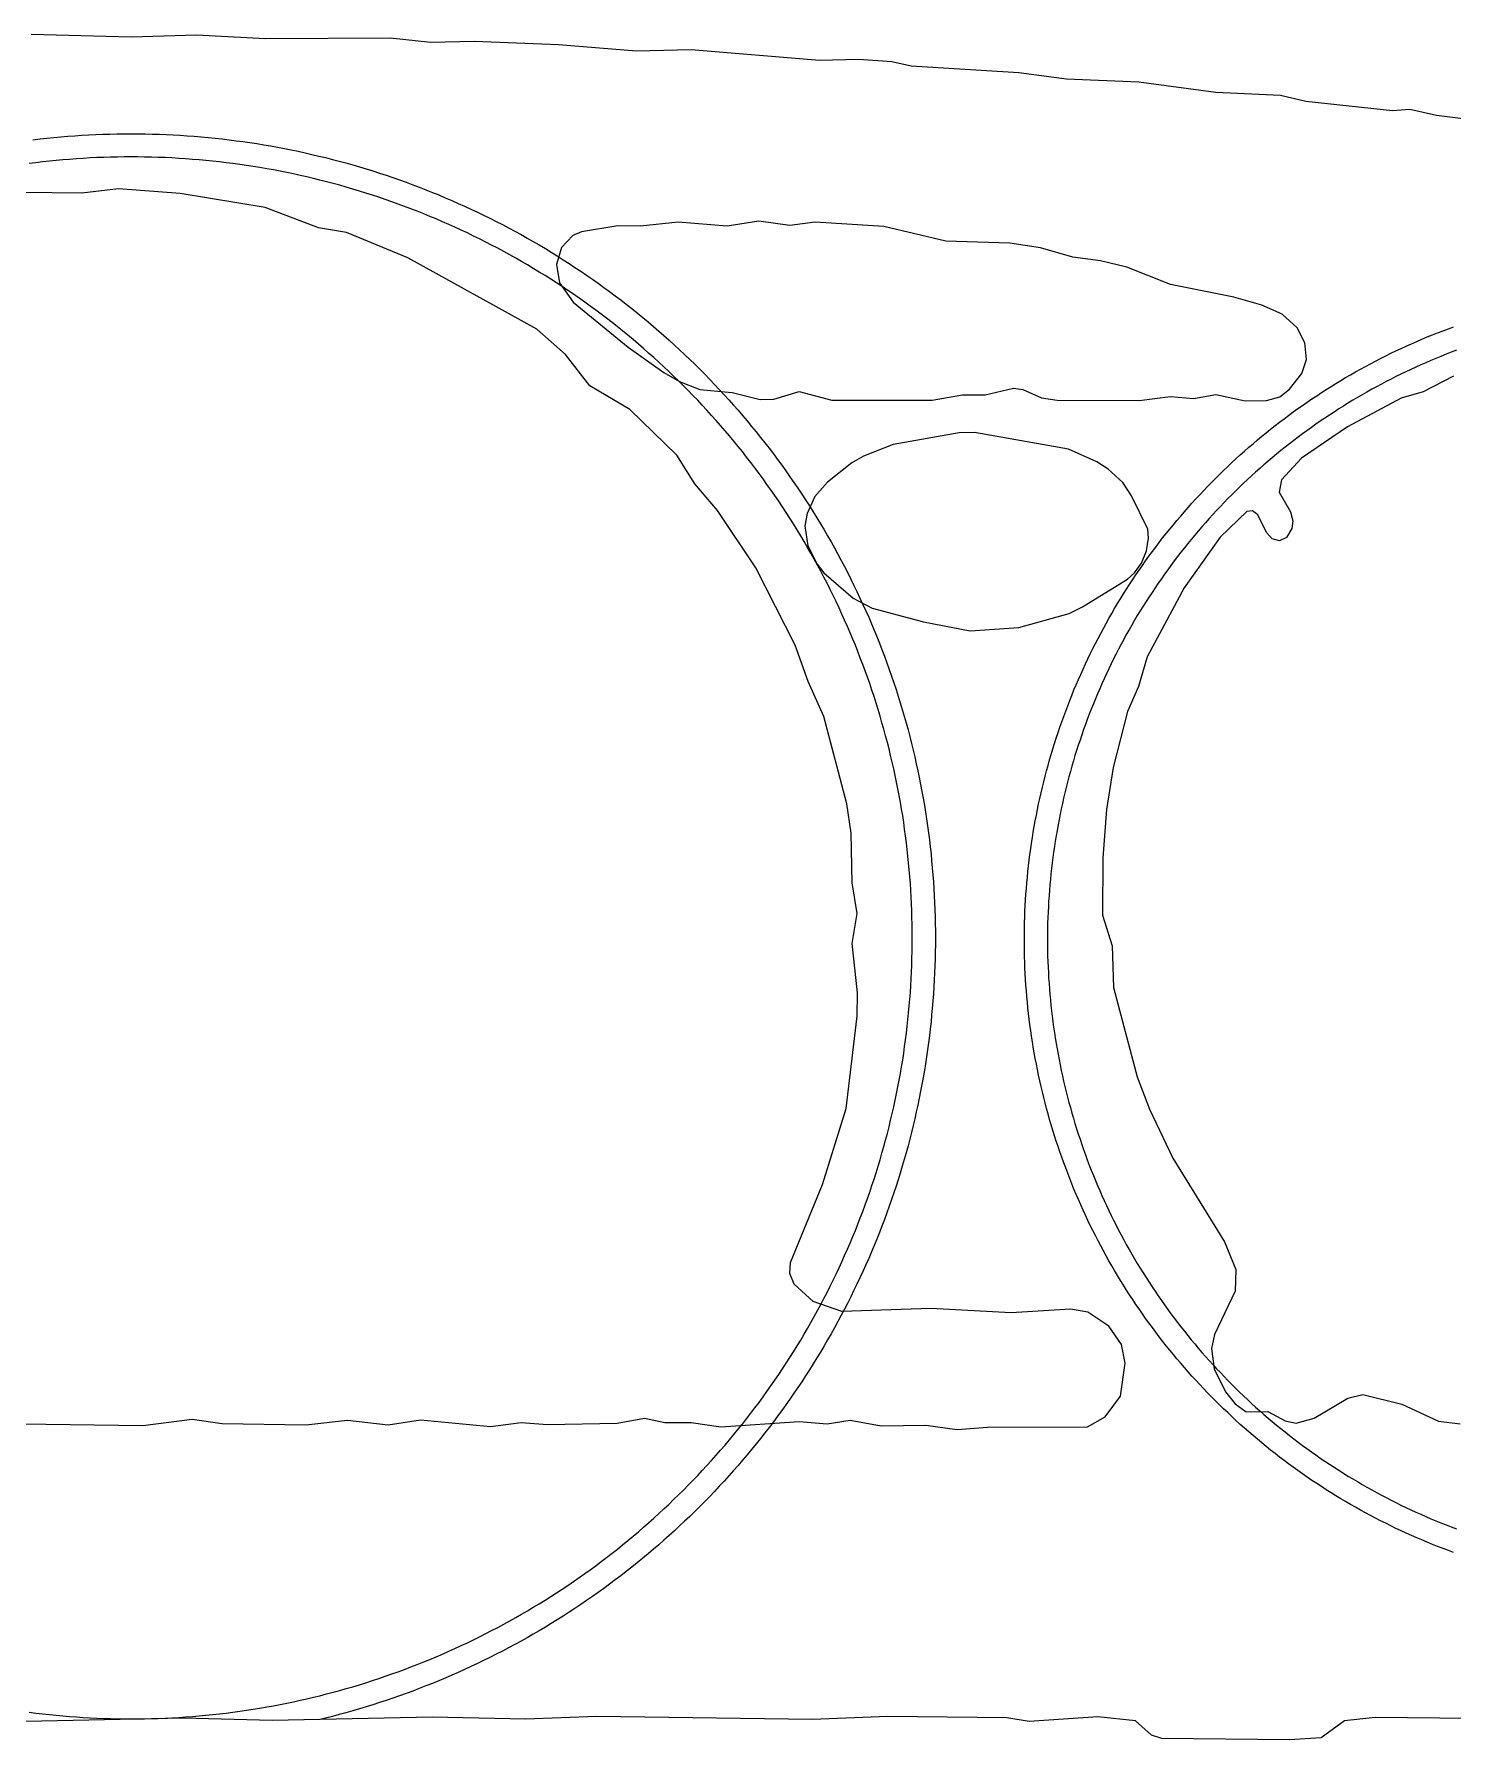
# Model space of a CAD drawing. Header units: metres. Extents: x -203 to 190, y -57 to 61.
# Drawn here: x -6.5 to 91.6, y -56.5 to 61.5 of the extents above; entities that cross this region are included whole.
import ezdxf

# ---------------------------------------------------------------- set-up
doc = ezdxf.new("R2010")
doc.units = ezdxf.units.M
doc.layers.add('PLATE', color=7, linetype='Continuous')
doc.layers.add('SCREEN_FRAMES', color=5, linetype='Continuous')

msp = doc.modelspace()

# ---------------------------------------------------------------- linework, layer by layer
at = {"layer": 'PLATE'}
for points in [[(-6.66, 61.49), (0.23, 61.3), (4.75, 61.44), (9.53, 61.19), (18.16, 61.23), (20.94, 60.94), (23.97, 61.01), (29.77, 60.77), (35.18, 60.34), (38.94, 60.43), (47.82, 59.7), (50.53, 59.76), (52.83, 59.59), (54.15, 59.3), (61.59, 58.84), (64.9, 58.39), (69.89, 58.19), (75.22, 57.47), (79.68, 57.28), (81.43, 56.85), (87.42, 56.2), (88.62, 56.29), (90.47, 55.89), (104.21, 54.15)], [(-7.34, -34.61), (1.05, -34.71), (4.46, -34.28), (6.52, -34.58), (12.32, -34.68), (15.19, -34.36), (18, -34.67), (20.23, -34.32), (25.08, -34.79), (27.2, -34.51), (29.02, -34.65), (33.83, -34.56), (35.73, -34.21), (37.14, -34.5), (38.95, -34.5), (41, -34.8), (46.42, -34.44), (48.35, -34.61), (49.93, -34.35), (52.09, -34.75), (55.17, -34.69), (57.33, -35), (59.44, -34.83), (66.35, -34.82), (67.57, -34.11), (68.62, -32.7), (68.94, -30.41), (68.7, -29.12), (67.81, -27.86), (66.37, -26.89), (65.18, -26.68), (61.06, -26.93), (55.51, -26.63), (49.36, -26.83), (47.39, -26.14), (46.07, -24.95), (45.77, -24.2), (45.81, -23.44), (48.02, -18.05), (49.67, -12.8), (50.42, -6.42), (50.44, -4.8), (50.09, -1.38), (50.42, 0.68), (50.07, 2.81), (50.01, 6.24), (49.7, 8.26), (48.11, 14.3), (47.04, 16.72), (46.15, 19.25), (43.41, 24.59), (40.77, 28.54), (39.2, 30.4), (37.96, 32.38), (34.71, 35.53), (31.95, 37.18), (30.27, 39.33), (28.28, 41.09), (19.37, 46.03), (15.12, 47.77), (13.2, 48.1), (9.51, 49.5), (3.62, 50.48), (-0.64, 50.79), (-3.16, 50.5), (-7.29, 50.55)], [(91.65, 37.84), (89.55, 36.75), (88.02, 36.31), (84.31, 34.34), (81.14, 32.16), (79.76, 30.67), (79.6, 29.82), (80.37, 28.46), (80.53, 27.83), (80.46, 27.3), (80.09, 26.69), (79.61, 26.45), (79.1, 26.6), (78.72, 27.03), (78.13, 28.26), (77.76, 28.52), (77.35, 28.48), (75.51, 26.7), (73.02, 23.21), (70.47, 18.43), (69.88, 16.38), (69.11, 14.65), (68.12, 10.77), (67.66, 7.87), (67.41, 4.54), (67.39, 0.57), (68.06, -1.55), (68.14, -4.44), (69.79, -10.61), (70.63, -12.84), (72.25, -16.23), (75.81, -22.02), (76.6, -23.93), (76.55, -25.44), (75.13, -28.42), (74.91, -29.4), (75.11, -30.8), (75.88, -32.4), (76.55, -33.23), (77.31, -33.77), (78.8, -33.75), (80.01, -34.39), (80.77, -34.56), (82.01, -34.21), (84.34, -32.82), (85.38, -32.58), (88.08, -33.24), (90.61, -34.42), (92.11, -34.61)], [(101.87, -55.08), (86.24, -54.9), (84.1, -55.14), (82.5, -56.31), (80.31, -56.46), (71.48, -56.37), (70.77, -56.12), (69.67, -55.15), (67.07, -54.86), (62.31, -55.19), (60.78, -54.92), (52.55, -54.84), (47.33, -55.04), (32.42, -54.83), (27.5, -55.02), (21.04, -54.88), (9.99, -55.12), (3.83, -54.96), (-7.04, -55.19)]]:
    msp.add_lwpolyline(points, dxfattribs=at)
for points in [[(31.37, 47.81), (30.76, 47.56), (29.99, 46.74), (29.64, 45.57), (29.84, 44.3), (30.8, 42.96), (34.6, 39.84), (37.05, 38.1), (38.15, 37.46), (39.56, 36.91), (41.79, 36.7), (43.72, 36.23), (44.67, 36.26), (46.42, 36.78), (48.68, 36.17), (55.62, 36.18), (57.7, 36.56), (59.27, 36.56), (61.23, 37.02), (61.87, 36.91), (63.17, 36.35), (64.24, 36.18), (69.91, 36.15), (72.09, 36.43), (73.67, 36.3), (75.22, 36.57), (77.25, 36.13), (78.71, 36.15), (79.64, 36.4), (80.32, 36.95), (81.16, 38.03), (81.49, 38.99), (81.36, 40.15), (80.83, 41.19), (79.8, 42.12), (78.39, 42.76), (76.46, 43.31), (72.09, 44.18), (69.06, 45.38), (67.25, 45.82), (65.34, 46.06), (63.09, 46.71), (60.97, 47.03), (56.55, 47.17), (52.27, 48.19), (47.52, 48.48), (45.76, 48.26), (43.63, 48.56), (41.45, 48.2), (38.06, 48.49), (35.45, 48.2), (33.87, 48.23), (31.37, 47.81)], [(70.07, 24.91), (70.42, 25.77), (70.57, 26.63), (70.52, 27.26), (69.39, 29.56), (68.79, 30.49), (67.77, 31.41), (66.99, 31.91), (65.03, 32.8), (58.53, 33.95), (57.48, 33.91), (52.91, 33.12), (50.87, 32.3), (50.06, 31.85), (48.37, 30.51), (47.5, 29.52), (46.96, 28.34), (46.81, 27.48), (47.02, 26.1), (47.65, 24.85), (48.12, 24.23), (50.15, 22.49), (51.47, 21.79), (55.02, 20.85), (58.23, 20.22), (61.59, 20.45), (65.09, 21.43), (66, 21.89), (69.11, 23.81), (69.6, 24.25), (70.07, 24.91)]]:
    msp.add_lwpolyline(points, close=True, dxfattribs=at)
at = {"layer": 'SCREEN_FRAMES'}
for points in [[(-6.55, 54.19), (-6.06, 54.24), (-5.58, 54.3), (-5.1, 54.34), (-4.62, 54.39), (-4.13, 54.43), (-3.65, 54.46), (-3.16, 54.5), (-2.68, 54.52), (-2.2, 54.55), (-1.71, 54.57), (-1.23, 54.58), (-0.74, 54.59), (-0.26, 54.6), (0.23, 54.6), (0.72, 54.6), (1.2, 54.59), (1.69, 54.58), (2.17, 54.57), (2.66, 54.55), (3.14, 54.52), (3.62, 54.5), (4.11, 54.46), (4.59, 54.43), (5.08, 54.39), (5.56, 54.34), (6.04, 54.3), (6.52, 54.24), (7.01, 54.19), (7.49, 54.12), (7.97, 54.06), (8.45, 53.99), (8.93, 53.92), (9.41, 53.84), (9.88, 53.76), (10.36, 53.67), (10.84, 53.58), (11.31, 53.48), (11.79, 53.39), (12.26, 53.28), (12.74, 53.17), (13.21, 53.06), (13.68, 52.95), (14.15, 52.83), (14.62, 52.71), (15.09, 52.58), (15.56, 52.45), (16.02, 52.31), (16.49, 52.17), (16.95, 52.03), (17.41, 51.88), (17.87, 51.73), (18.33, 51.57), (18.79, 51.41), (19.25, 51.25), (19.7, 51.08), (20.16, 50.91), (20.61, 50.73), (21.06, 50.55), (21.51, 50.37), (21.95, 50.18), (22.4, 49.99), (22.84, 49.79), (23.29, 49.59), (23.73, 49.39), (24.17, 49.18), (24.6, 48.97), (25.04, 48.76), (25.47, 48.54), (25.9, 48.32), (26.33, 48.09), (26.76, 47.86), (27.19, 47.63), (27.61, 47.39), (28.03, 47.15), (28.45, 46.91), (28.87, 46.66), (29.28, 46.41), (29.69, 46.15), (30.1, 45.89), (30.51, 45.63), (30.92, 45.36), (31.32, 45.09), (31.72, 44.82), (32.12, 44.54), (32.52, 44.26), (32.91, 43.98), (33.3, 43.69), (33.69, 43.4), (34.08, 43.11), (34.46, 42.81), (34.84, 42.51), (35.22, 42.21), (35.6, 41.9), (35.97, 41.59), (36.34, 41.28), (36.71, 40.96), (37.07, 40.64), (37.43, 40.32), (37.79, 39.99), (38.15, 39.66), (38.5, 39.33), (38.85, 39), (39.2, 38.66), (39.55, 38.32), (39.89, 37.97), (40.23, 37.62), (40.56, 37.27), (40.89, 36.92), (41.22, 36.56), (41.55, 36.2), (41.87, 35.84), (42.19, 35.48), (42.51, 35.11), (42.82, 34.74), (43.13, 34.37), (43.44, 33.99), (43.74, 33.61), (44.04, 33.23), (44.34, 32.85), (44.63, 32.46), (44.92, 32.07), (45.21, 31.68), (45.49, 31.29), (45.77, 30.89), (46.05, 30.49), (46.32, 30.09), (46.59, 29.69), (46.86, 29.28), (47.12, 28.87), (47.38, 28.46), (47.64, 28.05), (47.89, 27.64), (48.14, 27.22), (48.38, 26.8), (48.62, 26.38), (48.86, 25.96), (49.09, 25.53), (49.32, 25.1), (49.55, 24.67), (49.77, 24.24), (49.99, 23.81), (50.2, 23.37), (50.41, 22.94), (50.62, 22.5), (50.82, 22.06), (51.02, 21.61), (51.22, 21.17), (51.41, 20.72), (51.6, 20.28), (51.78, 19.83), (51.96, 19.38), (52.14, 18.93), (52.31, 18.47), (52.48, 18.02), (52.64, 17.56), (52.8, 17.1), (52.96, 16.64), (53.11, 16.18), (53.26, 15.72), (53.4, 15.26), (53.54, 14.79), (53.68, 14.33), (53.81, 13.86), (53.94, 13.39), (54.06, 12.92), (54.18, 12.45), (54.29, 11.98), (54.4, 11.51), (54.51, 11.03), (54.62, 10.56), (54.71, 10.08), (54.81, 9.61), (54.9, 9.13), (54.99, 8.65), (55.07, 8.18), (55.15, 7.7), (55.22, 7.22), (55.29, 6.74), (55.35, 6.26), (55.42, 5.78), (55.47, 5.29), (55.53, 4.81), (55.57, 4.33), (55.62, 3.85), (55.66, 3.36), (55.69, 2.88), (55.73, 2.39), (55.75, 1.91), (55.78, 1.43), (55.8, 0.94), (55.81, 0.46), (55.82, -0.03), (55.83, -0.51), (55.83, -1), (55.83, -1.49), (55.82, -1.97), (55.82, -1.97), (55.81, -2.46), (55.8, -2.94), (55.78, -3.43), (55.75, -3.91), (55.73, -4.39), (55.69, -4.88), (55.66, -5.36), (55.62, -5.85), (55.57, -6.33), (55.53, -6.81), (55.47, -7.29), (55.42, -7.78), (55.35, -8.26), (55.29, -8.74), (55.22, -9.22), (55.15, -9.7), (55.07, -10.18), (54.99, -10.65), (54.9, -11.13), (54.81, -11.61), (54.71, -12.08), (54.62, -12.56), (54.51, -13.03), (54.4, -13.51), (54.29, -13.98), (54.18, -14.45), (54.06, -14.92), (53.94, -15.39), (53.81, -15.86), (53.68, -16.33), (53.54, -16.79), (53.4, -17.26), (53.26, -17.72), (53.11, -18.18), (52.96, -18.64), (52.8, -19.1), (52.64, -19.56), (52.48, -20.02), (52.31, -20.47), (52.14, -20.93), (51.96, -21.38), (51.78, -21.83), (51.6, -22.28), (51.41, -22.72), (51.22, -23.17), (51.02, -23.61), (50.82, -24.06), (50.62, -24.5), (50.41, -24.94), (50.2, -25.37), (49.99, -25.81), (49.77, -26.24), (49.55, -26.67), (49.32, -27.1), (49.09, -27.53), (48.86, -27.96), (48.62, -28.38), (48.38, -28.8), (48.14, -29.22), (47.89, -29.64), (47.64, -30.05), (47.38, -30.46), (47.12, -30.87), (46.86, -31.28), (46.59, -31.69), (46.32, -32.09), (46.05, -32.49), (45.77, -32.89), (45.49, -33.29), (45.21, -33.68), (44.92, -34.07), (44.63, -34.46), (44.34, -34.85), (44.04, -35.23), (43.74, -35.61), (43.44, -35.99), (43.13, -36.37), (42.82, -36.74), (42.51, -37.11), (42.19, -37.48), (41.87, -37.84), (41.55, -38.2), (41.22, -38.56), (40.89, -38.92), (40.56, -39.27), (40.23, -39.62), (39.89, -39.97), (39.55, -40.32), (39.2, -40.66), (38.85, -41), (38.5, -41.33), (38.15, -41.66), (37.79, -41.99), (37.43, -42.32), (37.07, -42.64), (36.71, -42.96), (36.34, -43.28), (35.97, -43.59), (35.6, -43.9), (35.22, -44.21), (34.84, -44.51), (34.46, -44.81), (34.08, -45.11), (33.69, -45.4), (33.3, -45.69), (32.91, -45.98), (32.52, -46.26), (32.12, -46.54), (31.72, -46.82), (31.32, -47.09), (30.92, -47.36), (30.51, -47.63), (30.1, -47.89), (29.69, -48.15), (29.28, -48.41), (28.87, -48.66), (28.45, -48.91), (28.03, -49.15), (27.61, -49.39), (27.19, -49.63), (26.76, -49.86), (26.33, -50.09), (25.9, -50.32), (25.47, -50.54), (25.04, -50.76), (24.6, -50.97), (24.17, -51.18), (23.73, -51.39), (23.29, -51.59), (22.84, -51.79), (22.4, -51.99), (21.95, -52.18), (21.51, -52.37), (21.06, -52.55), (20.61, -52.73), (20.16, -52.91), (19.7, -53.08), (19.25, -53.25), (18.79, -53.41), (18.33, -53.57), (17.87, -53.73), (17.41, -53.88), (16.95, -54.03), (16.49, -54.17), (16.02, -54.31), (15.56, -54.45), (15.09, -54.58), (14.62, -54.71), (14.15, -54.83), (13.68, -54.95), (13.28, -55.05), (9.99, -55.12), (3.83, -54.96), (-7.04, -55.19)], [(-6.82, -54.54), (-6.35, -54.6), (-5.88, -54.65), (-5.41, -54.7), (-4.95, -54.75), (-4.48, -54.79), (-4.01, -54.83), (-3.54, -54.87), (-3.07, -54.9), (-2.6, -54.93), (-2.13, -54.95), (-1.65, -54.97), (-1.18, -54.98), (-0.71, -54.99), (-0.24, -55), (0.23, -55), (0.7, -55), (1.17, -54.99), (1.64, -54.98), (2.11, -54.97), (2.59, -54.95), (3.06, -54.93), (3.53, -54.9), (4, -54.87), (4.47, -54.83), (4.94, -54.79), (5.41, -54.75), (5.87, -54.7), (6.34, -54.65), (6.81, -54.6), (7.28, -54.54), (7.75, -54.47), (8.21, -54.41), (8.68, -54.34), (9.14, -54.26), (9.61, -54.18), (10.07, -54.1), (10.53, -54.01), (11, -53.92), (11.46, -53.82), (11.92, -53.72), (12.38, -53.62), (12.84, -53.51), (13.29, -53.4), (13.75, -53.28), (14.21, -53.16), (14.66, -53.04), (15.11, -52.91), (15.57, -52.78), (16.02, -52.64), (16.47, -52.5), (16.92, -52.36), (17.36, -52.21), (17.81, -52.06), (18.26, -51.9), (18.7, -51.74), (19.14, -51.58), (19.58, -51.41), (20.02, -51.24), (20.46, -51.07), (20.89, -50.89), (21.33, -50.71), (21.76, -50.52), (22.19, -50.33), (22.62, -50.14), (23.05, -49.94), (23.48, -49.74), (23.9, -49.53), (24.32, -49.33), (24.75, -49.11), (25.16, -48.9), (25.58, -48.68), (26, -48.46), (26.41, -48.23), (26.82, -48), (27.23, -47.77), (27.64, -47.53), (28.04, -47.29), (28.44, -47.04), (28.85, -46.79), (29.24, -46.54), (29.64, -46.29), (30.03, -46.03), (30.43, -45.77), (30.82, -45.5), (31.2, -45.23), (31.59, -44.96), (31.97, -44.69), (32.35, -44.41), (32.73, -44.13), (33.1, -43.84), (33.48, -43.55), (33.85, -43.26), (34.21, -42.97), (34.58, -42.67), (34.94, -42.37), (35.3, -42.06), (35.66, -41.75), (36.01, -41.44), (36.36, -41.13), (36.71, -40.81), (37.06, -40.49), (37.4, -40.17), (37.74, -39.84), (38.08, -39.52), (38.41, -39.18), (38.75, -38.85), (39.07, -38.51), (39.4, -38.17), (39.72, -37.83), (40.04, -37.48), (40.36, -37.13), (40.67, -36.78), (40.98, -36.43), (41.29, -36.07), (41.6, -35.71), (41.9, -35.35), (42.2, -34.98), (42.49, -34.62), (42.78, -34.25), (43.07, -33.87), (43.36, -33.5), (43.64, -33.12), (43.92, -32.74), (44.19, -32.36), (44.46, -31.97), (44.73, -31.59), (45, -31.2), (45.26, -30.8), (45.52, -30.41), (45.77, -30.01), (46.02, -29.62), (46.27, -29.21), (46.52, -28.81), (46.76, -28.41), (47, -28), (47.23, -27.59), (47.46, -27.18), (47.69, -26.77), (47.91, -26.35), (48.13, -25.93), (48.34, -25.52), (48.56, -25.09), (48.76, -24.67), (48.97, -24.25), (49.17, -23.82), (49.37, -23.39), (49.56, -22.96), (49.75, -22.53), (49.94, -22.1), (50.12, -21.66), (50.3, -21.23), (50.47, -20.79), (50.64, -20.35), (50.81, -19.91), (50.97, -19.47), (51.13, -19.03), (51.29, -18.58), (51.44, -18.13), (51.59, -17.69), (51.73, -17.24), (51.87, -16.79), (52.01, -16.34), (52.14, -15.88), (52.27, -15.43), (52.39, -14.98), (52.51, -14.52), (52.63, -14.06), (52.74, -13.61), (52.85, -13.15), (52.95, -12.69), (53.05, -12.23), (53.15, -11.77), (53.24, -11.3), (53.33, -10.84), (53.41, -10.38), (53.49, -9.91), (53.57, -9.45), (53.64, -8.98), (53.7, -8.52), (53.77, -8.05), (53.83, -7.58), (53.88, -7.11), (53.93, -6.64), (53.98, -6.18), (54.02, -5.71), (54.06, -5.24), (54.1, -4.77), (54.13, -4.3), (54.16, -3.83), (54.18, -3.36), (54.2, -2.88), (54.21, -2.41), (54.22, -1.94), (54.23, -1.47), (54.23, -1), (54.23, -0.53), (54.22, -0.06), (54.22, -0.06), (54.21, 0.41), (54.2, 0.88), (54.18, 1.36), (54.16, 1.83), (54.13, 2.3), (54.1, 2.77), (54.06, 3.24), (54.02, 3.71), (53.98, 4.18), (53.93, 4.64), (53.88, 5.11), (53.83, 5.58), (53.77, 6.05), (53.7, 6.52), (53.64, 6.98), (53.57, 7.45), (53.49, 7.91), (53.41, 8.38), (53.33, 8.84), (53.24, 9.3), (53.15, 9.77), (53.05, 10.23), (52.95, 10.69), (52.85, 11.15), (52.74, 11.61), (52.63, 12.06), (52.51, 12.52), (52.39, 12.98), (52.27, 13.43), (52.14, 13.88), (52.01, 14.34), (51.87, 14.79), (51.73, 15.24), (51.59, 15.69), (51.44, 16.13), (51.29, 16.58), (51.13, 17.03), (50.97, 17.47), (50.81, 17.91), (50.64, 18.35), (50.47, 18.79), (50.3, 19.23), (50.12, 19.66), (49.94, 20.1), (49.75, 20.53), (49.56, 20.96), (49.37, 21.39), (49.17, 21.82), (48.97, 22.25), (48.76, 22.67), (48.56, 23.09), (48.34, 23.52), (48.13, 23.93), (47.91, 24.35), (47.69, 24.77), (47.46, 25.18), (47.23, 25.59), (47, 26), (46.76, 26.41), (46.52, 26.81), (46.27, 27.21), (46.02, 27.62), (45.77, 28.01), (45.52, 28.41), (45.26, 28.8), (45, 29.2), (44.73, 29.59), (44.46, 29.97), (44.19, 30.36), (43.92, 30.74), (43.64, 31.12), (43.36, 31.5), (43.07, 31.87), (42.78, 32.25), (42.49, 32.62), (42.2, 32.98), (41.9, 33.35), (41.6, 33.71), (41.29, 34.07), (40.98, 34.43), (40.67, 34.78), (40.36, 35.13), (40.04, 35.48), (39.72, 35.83), (39.4, 36.17), (39.07, 36.51), (38.75, 36.85), (38.41, 37.18), (38.08, 37.52), (37.74, 37.84), (37.4, 38.17), (37.06, 38.49), (36.71, 38.81), (36.36, 39.13), (36.01, 39.44), (35.66, 39.75), (35.3, 40.06), (34.94, 40.37), (34.58, 40.67), (34.21, 40.97), (33.85, 41.26), (33.48, 41.55), (33.1, 41.84), (32.73, 42.13), (32.35, 42.41), (31.97, 42.69), (31.59, 42.96), (31.2, 43.23), (30.82, 43.5), (30.43, 43.77), (30.03, 44.03), (29.64, 44.29), (29.24, 44.54), (28.85, 44.79), (28.44, 45.04), (28.04, 45.29), (27.64, 45.53), (27.23, 45.77), (26.82, 46), (26.41, 46.23), (26, 46.46), (25.58, 46.68), (25.16, 46.9), (24.75, 47.11), (24.32, 47.33), (23.9, 47.53), (23.48, 47.74), (23.05, 47.94), (22.62, 48.14), (22.19, 48.33), (21.76, 48.52), (21.33, 48.71), (20.89, 48.89), (20.46, 49.07), (20.02, 49.24), (19.58, 49.41), (19.14, 49.58), (18.7, 49.74), (18.26, 49.9), (17.81, 50.06), (17.36, 50.21), (16.92, 50.36), (16.47, 50.5), (16.02, 50.64), (15.57, 50.78), (15.11, 50.91), (14.66, 51.04), (14.21, 51.16), (13.75, 51.28), (13.29, 51.4), (12.84, 51.51), (12.38, 51.62), (11.92, 51.72), (11.46, 51.82), (11, 51.92), (10.53, 52.01), (10.07, 52.1), (9.61, 52.18), (9.14, 52.26), (8.68, 52.34), (8.21, 52.41), (7.75, 52.47), (7.28, 52.54), (6.81, 52.6), (6.34, 52.65), (5.87, 52.7), (5.41, 52.75), (4.94, 52.79), (4.47, 52.83), (4, 52.87), (3.53, 52.9), (3.06, 52.93), (2.59, 52.95), (2.11, 52.97), (1.64, 52.98), (1.17, 52.99), (0.7, 53), (0.23, 53), (-0.24, 53), (-0.71, 52.99), (-1.18, 52.98), (-1.65, 52.97), (-2.13, 52.95), (-2.6, 52.93), (-3.07, 52.9), (-3.54, 52.87), (-4.01, 52.83), (-4.48, 52.79), (-4.95, 52.75), (-5.41, 52.7), (-5.88, 52.65), (-6.35, 52.6), (-6.82, 52.54)], [(91.65, -43.5), (91.29, -43.36), (90.92, -43.22), (90.55, -43.08), (90.19, -42.94), (89.82, -42.79), (89.46, -42.63), (89.1, -42.48), (88.74, -42.32), (88.38, -42.16), (88.02, -41.99), (87.66, -41.83), (87.31, -41.66), (86.96, -41.48), (86.61, -41.3), (86.26, -41.12), (85.91, -40.94), (85.56, -40.75), (85.22, -40.57), (84.87, -40.37), (84.53, -40.18), (84.19, -39.98), (83.85, -39.78), (83.52, -39.57), (83.18, -39.37), (82.85, -39.16), (82.52, -38.94), (82.19, -38.73), (81.86, -38.51), (81.54, -38.29), (81.21, -38.06), (80.89, -37.84), (80.57, -37.61), (80.25, -37.37), (79.94, -37.14), (79.62, -36.9), (79.31, -36.66), (79, -36.42), (78.7, -36.17), (78.39, -35.92), (78.09, -35.67), (77.79, -35.41), (77.49, -35.16), (77.2, -34.9), (76.9, -34.64), (76.61, -34.37), (76.32, -34.1), (76.04, -33.83), (75.75, -33.56), (75.47, -33.29), (75.19, -33.01), (74.91, -32.73), (74.64, -32.45), (74.37, -32.16), (74.1, -31.88), (73.83, -31.59), (73.56, -31.3), (73.3, -31), (73.04, -30.71), (72.79, -30.41), (72.53, -30.11), (72.28, -29.81), (72.03, -29.5), (71.78, -29.2), (71.54, -28.89), (71.3, -28.58), (71.06, -28.26), (70.83, -27.95), (70.59, -27.63), (70.36, -27.31), (70.14, -26.99), (69.91, -26.66), (69.69, -26.34), (69.47, -26.01), (69.26, -25.68), (69.04, -25.35), (68.83, -25.02), (68.63, -24.68), (68.42, -24.35), (68.22, -24.01), (68.02, -23.67), (67.83, -23.33), (67.63, -22.98), (67.45, -22.64), (67.26, -22.29), (67.08, -21.94), (66.9, -21.59), (66.72, -21.24), (66.54, -20.89), (66.37, -20.54), (66.21, -20.18), (66.04, -19.82), (65.88, -19.46), (65.72, -19.1), (65.57, -18.74), (65.41, -18.38), (65.26, -18.01), (65.12, -17.65), (64.98, -17.28), (64.84, -16.91), (64.7, -16.55), (64.57, -16.17), (64.44, -15.8), (64.31, -15.43), (64.19, -15.06), (64.07, -14.68), (63.95, -14.31), (63.84, -13.93), (63.73, -13.55), (63.62, -13.17), (63.52, -12.79), (63.42, -12.41), (63.32, -12.03), (63.23, -11.65), (63.14, -11.27), (63.05, -10.88), (62.97, -10.5), (62.89, -10.11), (62.81, -9.73), (62.74, -9.34), (62.67, -8.95), (62.6, -8.56), (62.54, -8.18), (62.48, -7.79), (62.42, -7.4), (62.37, -7.01), (62.32, -6.62), (62.27, -6.23), (62.23, -5.83), (62.19, -5.44), (62.15, -5.05), (62.12, -4.66), (62.09, -4.27), (62.06, -3.87), (62.04, -3.48), (62.02, -3.09), (62.01, -2.69), (62, -2.3), (61.99, -1.91), (61.98, -1.51), (61.98, -1.12), (61.98, -0.73), (61.99, -0.33), (62, 0.06), (62.01, 0.45), (62.02, 0.85), (62.04, 1.24), (62.06, 1.63), (62.09, 2.03), (62.12, 2.42), (62.15, 2.81), (62.19, 3.2), (62.23, 3.59), (62.27, 3.99), (62.32, 4.38), (62.37, 4.77), (62.42, 5.16), (62.48, 5.55), (62.54, 5.94), (62.6, 6.32), (62.67, 6.71), (62.74, 7.1), (62.81, 7.49), (62.89, 7.87), (62.97, 8.26), (63.05, 8.64), (63.14, 9.03), (63.23, 9.41), (63.32, 9.79), (63.42, 10.17), (63.52, 10.55), (63.62, 10.93), (63.73, 11.31), (63.84, 11.69), (63.95, 12.07), (64.07, 12.44), (64.19, 12.82), (64.31, 13.19), (64.44, 13.56), (64.57, 13.93), (64.7, 14.31), (64.84, 14.67), (64.98, 15.04), (65.12, 15.41), (65.26, 15.77), (65.41, 16.14), (65.57, 16.5), (65.72, 16.86), (65.88, 17.22), (66.04, 17.58), (66.21, 17.94), (66.37, 18.3), (66.54, 18.65), (66.72, 19), (66.9, 19.35), (67.08, 19.7), (67.26, 20.05), (67.45, 20.4), (67.63, 20.74), (67.83, 21.09), (68.02, 21.43), (68.22, 21.77), (68.42, 22.11), (68.63, 22.44), (68.83, 22.78), (69.04, 23.11), (69.26, 23.44), (69.47, 23.77), (69.69, 24.1), (69.91, 24.42), (70.14, 24.75), (70.36, 25.07), (70.59, 25.39), (70.83, 25.71), (71.06, 26.02), (71.3, 26.34), (71.54, 26.65), (71.78, 26.96), (72.03, 27.26), (72.28, 27.57), (72.53, 27.87), (72.79, 28.17), (73.04, 28.47), (73.3, 28.76), (73.56, 29.06), (73.83, 29.35), (74.1, 29.64), (74.37, 29.92), (74.64, 30.21), (74.91, 30.49), (75.19, 30.77), (75.47, 31.05), (75.75, 31.32), (76.04, 31.59), (76.32, 31.86), (76.61, 32.13), (76.9, 32.4), (77.2, 32.66), (77.49, 32.92), (77.79, 33.17), (78.09, 33.43), (78.39, 33.68), (78.7, 33.93), (79, 34.18), (79.31, 34.42), (79.62, 34.66), (79.94, 34.9), (80.25, 35.13), (80.57, 35.37), (80.89, 35.6), (81.21, 35.82), (81.54, 36.05), (81.86, 36.27), (82.19, 36.49), (82.52, 36.7), (82.85, 36.92), (83.18, 37.13), (83.52, 37.33), (83.85, 37.54), (84.19, 37.74), (84.53, 37.94), (84.87, 38.13), (85.22, 38.33), (85.56, 38.51), (85.91, 38.7), (86.26, 38.88), (86.61, 39.06), (86.96, 39.24), (87.31, 39.42), (87.66, 39.59), (88.02, 39.75), (88.38, 39.92), (88.74, 40.08), (89.1, 40.24), (89.46, 40.39), (89.82, 40.55), (90.19, 40.7), (90.55, 40.84), (90.92, 40.98), (91.29, 41.12), (91.65, 41.26)], [(91.85, 39.63), (91.49, 39.49), (91.14, 39.35), (90.78, 39.21), (90.43, 39.07), (90.08, 38.92), (89.73, 38.77), (89.39, 38.62), (89.04, 38.46), (88.7, 38.3), (88.35, 38.14), (88.01, 37.98), (87.67, 37.81), (87.33, 37.64), (86.99, 37.46), (86.66, 37.29), (86.32, 37.11), (85.99, 36.93), (85.66, 36.74), (85.33, 36.55), (85, 36.36), (84.68, 36.17), (84.35, 35.97), (84.03, 35.77), (83.71, 35.57), (83.39, 35.36), (83.07, 35.15), (82.76, 34.94), (82.44, 34.73), (82.13, 34.51), (81.82, 34.29), (81.51, 34.07), (81.21, 33.85), (80.9, 33.62), (80.6, 33.39), (80.3, 33.16), (80, 32.92), (79.7, 32.69), (79.41, 32.45), (79.12, 32.2), (78.83, 31.96), (78.54, 31.71), (78.26, 31.46), (77.97, 31.21), (77.69, 30.95), (77.41, 30.69), (77.14, 30.43), (76.86, 30.17), (76.59, 29.91), (76.32, 29.64), (76.05, 29.37), (75.79, 29.1), (75.53, 28.82), (75.27, 28.55), (75.01, 28.27), (74.75, 27.99), (74.5, 27.7), (74.25, 27.42), (74, 27.13), (73.76, 26.84), (73.51, 26.55), (73.27, 26.26), (73.04, 25.96), (72.8, 25.66), (72.57, 25.36), (72.34, 25.06), (72.11, 24.75), (71.89, 24.45), (71.67, 24.14), (71.45, 23.83), (71.23, 23.52), (71.02, 23.2), (70.81, 22.89), (70.6, 22.57), (70.39, 22.25), (70.19, 21.93), (69.99, 21.61), (69.79, 21.28), (69.6, 20.96), (69.41, 20.63), (69.22, 20.3), (69.03, 19.97), (68.85, 19.64), (68.67, 19.3), (68.5, 18.97), (68.32, 18.63), (68.15, 18.29), (67.98, 17.95), (67.82, 17.61), (67.66, 17.26), (67.5, 16.92), (67.34, 16.57), (67.19, 16.23), (67.04, 15.88), (66.89, 15.53), (66.75, 15.18), (66.61, 14.82), (66.47, 14.47), (66.33, 14.11), (66.2, 13.76), (66.08, 13.4), (65.95, 13.04), (65.83, 12.68), (65.71, 12.32), (65.59, 11.96), (65.48, 11.6), (65.37, 11.23), (65.27, 10.87), (65.16, 10.5), (65.06, 10.14), (64.97, 9.77), (64.87, 9.4), (64.78, 9.03), (64.69, 8.67), (64.61, 8.3), (64.53, 7.92), (64.45, 7.55), (64.38, 7.18), (64.31, 6.81), (64.24, 6.43), (64.18, 6.06), (64.12, 5.68), (64.06, 5.31), (64, 4.93), (63.95, 4.56), (63.9, 4.18), (63.86, 3.8), (63.82, 3.43), (63.78, 3.05), (63.75, 2.67), (63.71, 2.29), (63.69, 1.91), (63.66, 1.54), (63.64, 1.16), (63.62, 0.78), (63.61, 0.4), (63.59, 0.02), (63.59, -0.36), (63.58, -0.74), (63.58, -1.12), (63.58, -1.5), (63.59, -1.88), (63.59, -2.26), (63.61, -2.64), (63.62, -3.02), (63.64, -3.4), (63.66, -3.78), (63.69, -4.15), (63.71, -4.53), (63.75, -4.91), (63.78, -5.29), (63.82, -5.67), (63.86, -6.04), (63.9, -6.42), (63.95, -6.8), (64, -7.17), (64.06, -7.55), (64.12, -7.92), (64.18, -8.3), (64.24, -8.67), (64.31, -9.05), (64.38, -9.42), (64.45, -9.79), (64.53, -10.16), (64.61, -10.54), (64.69, -10.91), (64.78, -11.27), (64.87, -11.64), (64.97, -12.01), (65.06, -12.38), (65.16, -12.74), (65.27, -13.11), (65.37, -13.47), (65.48, -13.84), (65.59, -14.2), (65.71, -14.56), (65.83, -14.92), (65.95, -15.28), (66.08, -15.64), (66.2, -16), (66.33, -16.35), (66.47, -16.71), (66.61, -17.06), (66.75, -17.42), (66.89, -17.77), (67.04, -18.12), (67.19, -18.47), (67.34, -18.81), (67.5, -19.16), (67.66, -19.5), (67.82, -19.85), (67.98, -20.19), (68.15, -20.53), (68.32, -20.87), (68.5, -21.21), (68.67, -21.54), (68.85, -21.88), (69.03, -22.21), (69.22, -22.54), (69.41, -22.87), (69.6, -23.2), (69.79, -23.52), (69.99, -23.85), (70.19, -24.17), (70.39, -24.49), (70.6, -24.81), (70.81, -25.13), (71.02, -25.44), (71.23, -25.76), (71.45, -26.07), (71.67, -26.38), (71.89, -26.69), (72.11, -26.99), (72.34, -27.3), (72.57, -27.6), (72.8, -27.9), (73.04, -28.2), (73.27, -28.5), (73.51, -28.79), (73.76, -29.08), (74, -29.37), (74.25, -29.66), (74.5, -29.94), (74.75, -30.23), (75.01, -30.51), (75.27, -30.79), (75.53, -31.06), (75.79, -31.34), (76.05, -31.61), (76.32, -31.88), (76.59, -32.15), (76.86, -32.41), (77.14, -32.67), (77.41, -32.93), (77.69, -33.19), (77.97, -33.45), (78.26, -33.7), (78.54, -33.95), (78.83, -34.2), (79.12, -34.44), (79.41, -34.69), (79.7, -34.93), (80, -35.16), (80.3, -35.4), (80.6, -35.63), (80.9, -35.86), (81.21, -36.09), (81.51, -36.31), (81.82, -36.53), (82.13, -36.75), (82.44, -36.97), (82.76, -37.18), (83.07, -37.39), (83.39, -37.6), (83.71, -37.81), (84.03, -38.01), (84.35, -38.21), (84.68, -38.41), (85, -38.6), (85.33, -38.79), (85.66, -38.98), (85.99, -39.17), (86.32, -39.35), (86.66, -39.53), (86.99, -39.7), (87.33, -39.88), (87.67, -40.05), (88.01, -40.22), (88.35, -40.38), (88.7, -40.54), (89.04, -40.7), (89.39, -40.86), (89.73, -41.01), (90.08, -41.16), (90.43, -41.31), (90.78, -41.45), (91.14, -41.59), (91.49, -41.73), (91.85, -41.87)]]:
    msp.add_lwpolyline(points, dxfattribs=at)

doc.saveas('drawing.dxf')
